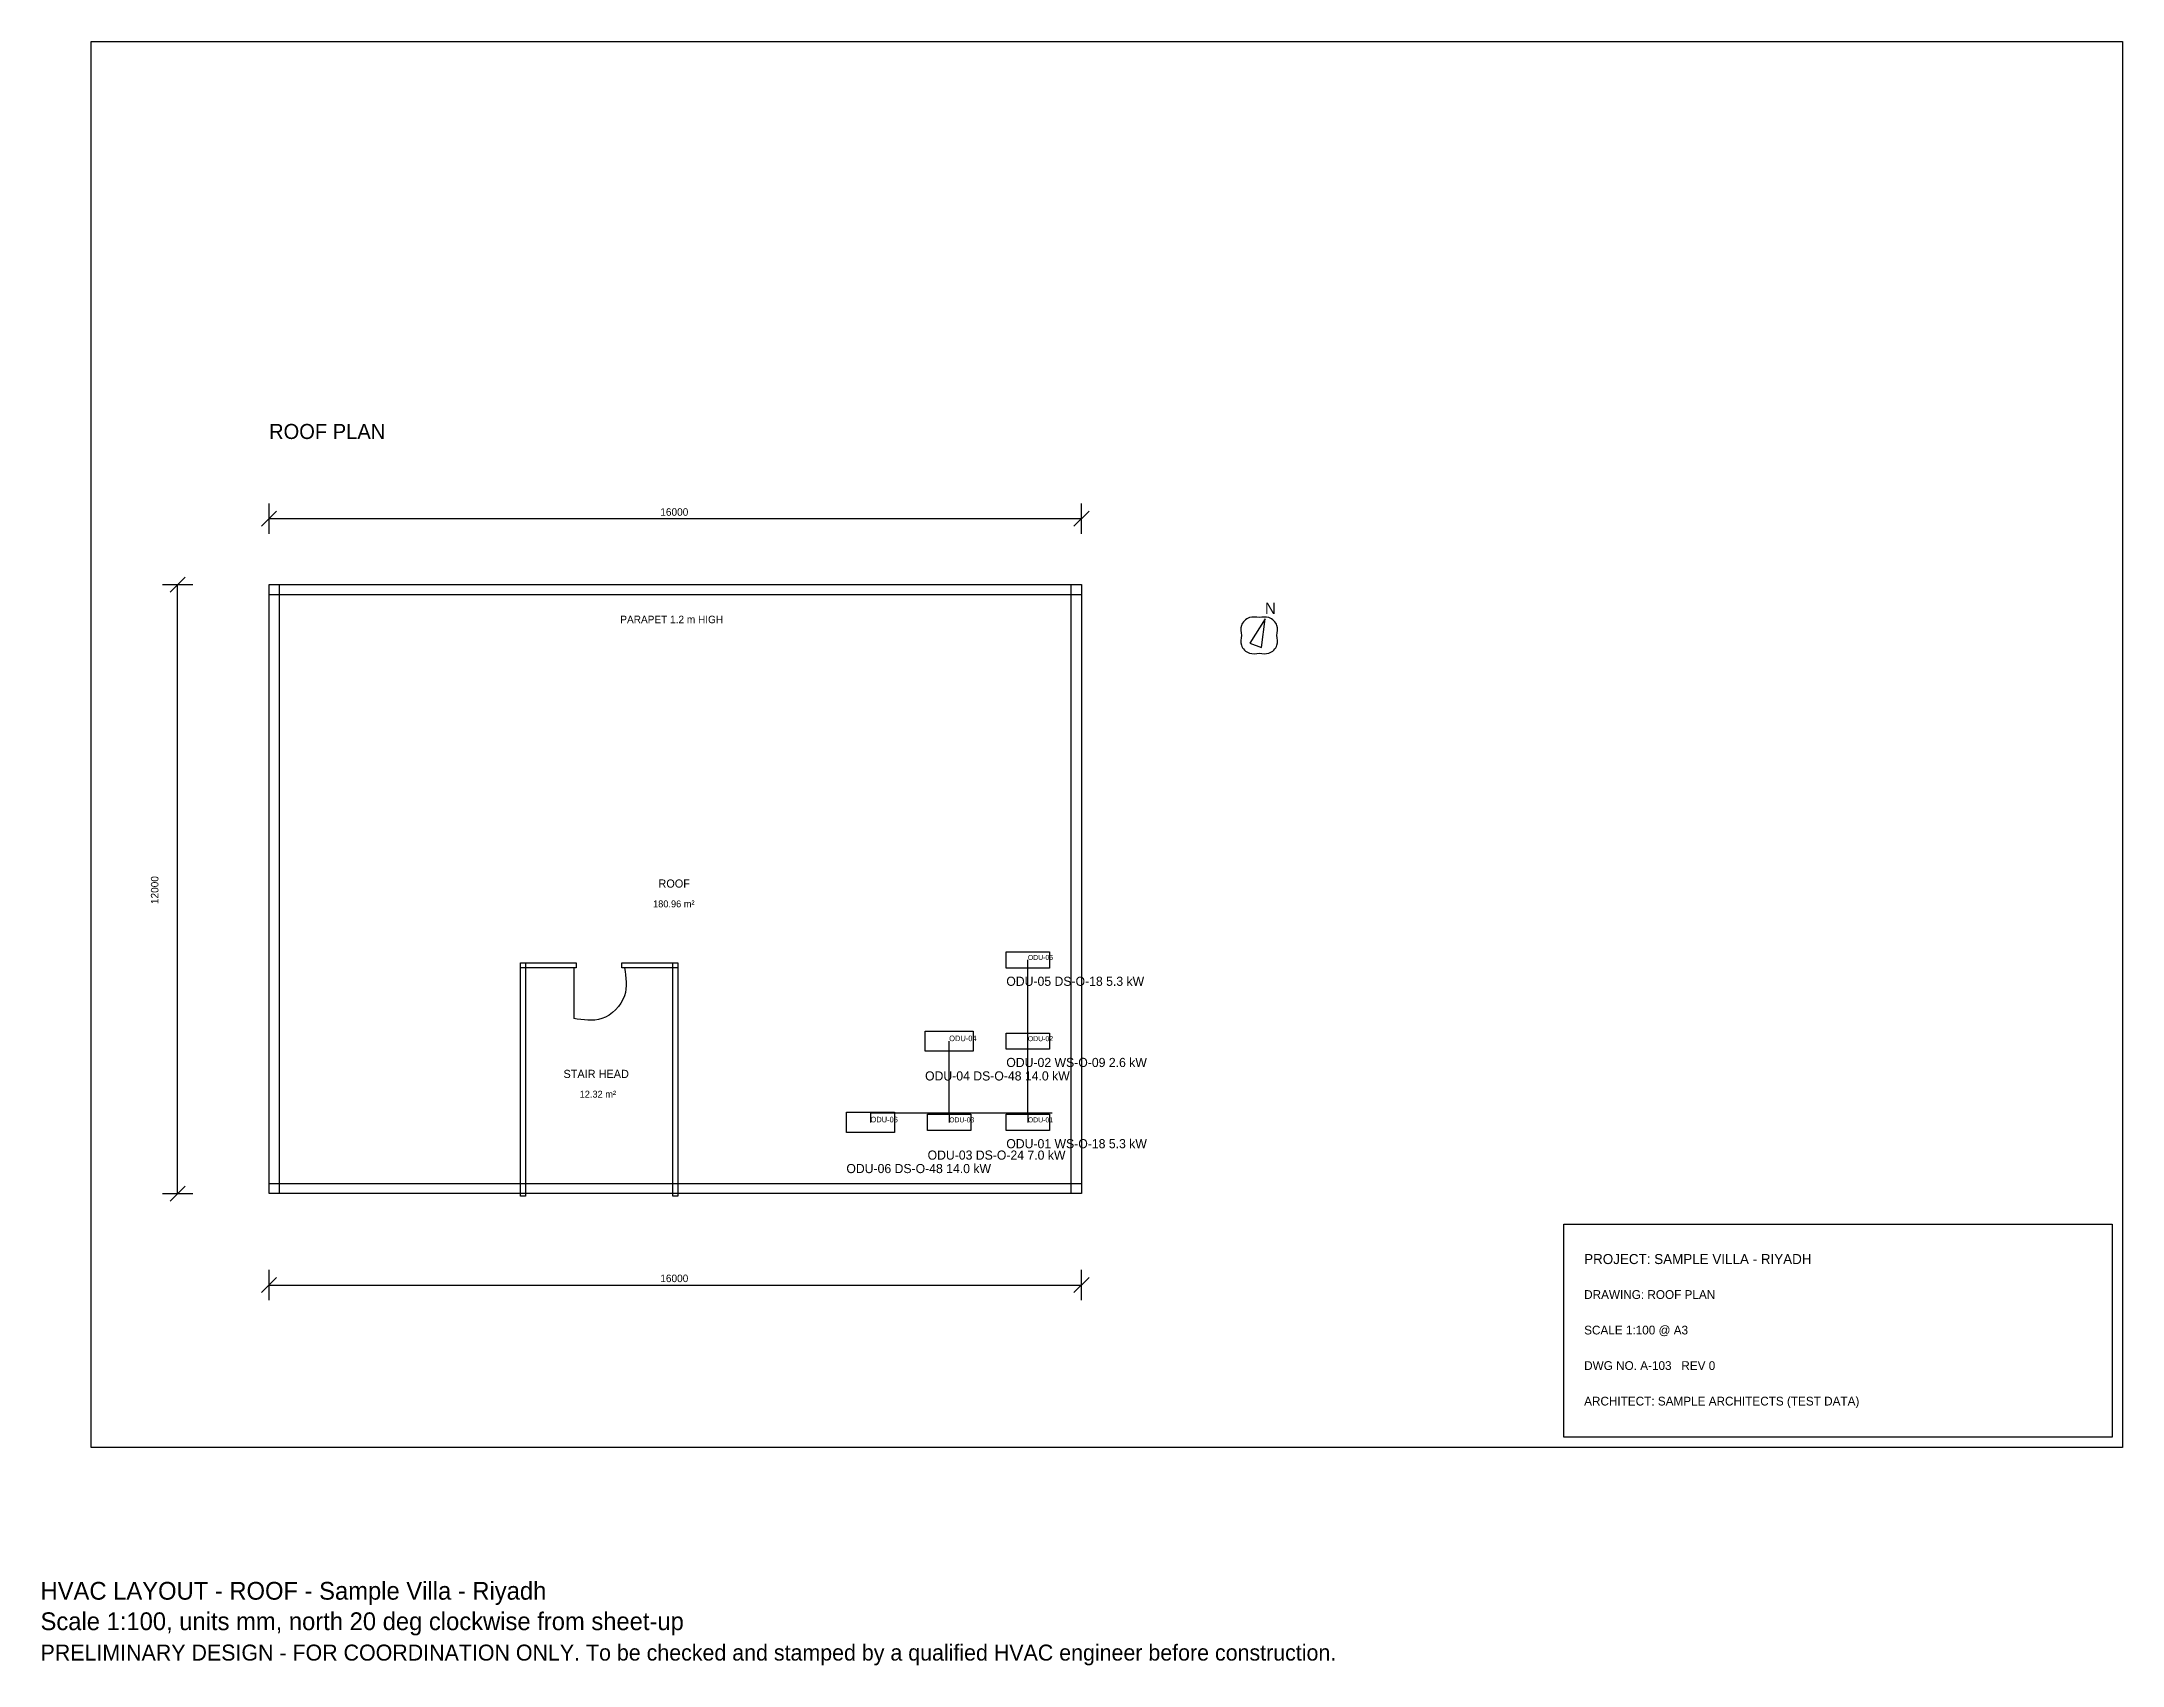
# Model space of a CAD drawing. Header units: millimetres. Extents: x 21 to 41000, y -3295 to 28700.
import ezdxf

# ---------------------------------------------------------------- set-up
doc = ezdxf.new("R2010")
doc.units = ezdxf.units.MM
for name, color, linetype in [('A-ARCH-REF', 8, 'CONTINUOUS'), ('M-ANNO', 7, 'CONTINUOUS'), ('M-EQPM', 1, 'CONTINUOUS'), ('M-PIPE-REFG', 30, 'CONTINUOUS')]:
    doc.layers.add(name, color=color, linetype=linetype)

msp = doc.modelspace()

# ---------------------------------------------------------------- linework, layer by layer
at = {"layer": 'A-ARCH-REF'}
for p, q in [((4350, 19150), (4650, 19450)), ((4500, 19000), (4500, 19600)), ((4500, 19300), (20500, 19300)), ((20350, 19150), (20650, 19450)), ((20500, 19000), (20500, 19600)), ((2550, 17850), (2850, 18150)), ((2400, 18000), (3000, 18000)), ((2700, 6000), (2700, 18000)), ((24120, 17329), (23813, 16845)), ((24043, 16761), (24120, 17329)), ((23813, 16845), (24043, 16761)), ((10500, 10450), (10500, 9450)), ((11500, 10450), (11500, 10450)), ((2550, 5850), (2850, 6150)), ((2400, 6000), (3000, 6000)), ((4350, 4050), (4650, 4350)), ((4500, 3900), (4500, 4500)), ((4500, 4200), (20500, 4200)), ((20350, 4050), (20650, 4350)), ((20500, 3900), (20500, 4500))]:
    msp.add_line(p, q, dxfattribs=at)
for points in [[(1000, 28700), (41000, 28700), (41000, 1000), (1000, 1000)], [(4500, 18000), (20500, 18000), (20500, 17800), (4500, 17800)], [(4500, 18000), (4700, 18000), (4700, 6000), (4500, 6000)], [(20300, 18000), (20500, 18000), (20500, 6000), (20300, 6000)], [(9450, 10550), (10550, 10550), (10550, 10450), (9450, 10450)], [(9450, 10550), (9550, 10550), (9550, 5950), (9450, 5950)], [(11450, 10550), (12550, 10550), (12550, 10450), (11450, 10450)], [(12450, 10550), (12550, 10550), (12550, 5950), (12450, 5950)], [(4500, 6200), (20500, 6200), (20500, 6000), (4500, 6000)], [(30000, 5400), (40800, 5400), (40800, 1200), (30000, 1200)]]:
    msp.add_lwpolyline(points, close=True, dxfattribs=at)
for points in [[(24000, 17350), (23807, 17350), (23650, 17193), (23650, 17000)], [(24350, 17000), (24350, 17193), (24193, 17350), (24000, 17350)], [(23650, 17000), (23650, 16807), (23807, 16650), (24000, 16650)], [(24000, 16650), (24193, 16650), (24350, 16807), (24350, 17000)], [(11500, 10450), (11500, 9898), (11052, 9450), (10500, 9450)]]:
    msp.add_spline(points, degree=3, dxfattribs=at)
at = {"layer": 'M-EQPM'}
for points in [[(19020, 10765), (19870, 10765), (19870, 10445), (19020, 10445)], [(17420, 9205), (18370, 9205), (18370, 8805), (17420, 8805)], [(19020, 9165), (19870, 9165), (19870, 8845), (19020, 8845)], [(15870, 7605), (16820, 7605), (16820, 7205), (15870, 7205)], [(17470, 7565), (18320, 7565), (18320, 7245), (17470, 7245)], [(19020, 7565), (19870, 7565), (19870, 7245), (19020, 7245)]]:
    msp.add_lwpolyline(points, close=True, dxfattribs=at)
at = {"layer": 'M-PIPE-REFG', "linetype": 'CONTINUOUS'}
for points in [[(19920, 7583), (19445, 7583), (19445, 10605)], [(19920, 7583), (17895, 7583), (17895, 9005)], [(19920, 7583), (19445, 7583), (19445, 9005)], [(19920, 7583), (16345, 7583), (16345, 7405)], [(19920, 7583), (17895, 7583), (17895, 7405)], [(19920, 7583), (19445, 7583), (19445, 7405)]]:
    msp.add_lwpolyline(points, dxfattribs=at)

# ---------------------------------------------------------------- texts
at = {"layer": 'A-ARCH-REF'}
for s, height, p in [('ROOF PLAN', 296.3, (4500, 20870)), ('16000', 148.2, (12206, 19357)), ('N', 222, (24114, 17424)), ('PARAPET 1.2 m HIGH', 148.17, (11418, 17240)), ('ROOF', 160.5, (12169, 12030)), ('180.96 m²', 135.8, (12063, 11642)), ('STAIR HEAD', 160.5, (10299, 8280)), ('12.32 m²', 135.8, (10617, 7892)), ('PROJECT: SAMPLE VILLA - RIYADH', 197.56, (30400, 4613)), ('16000', 148.2, (12206, 4257)), ('DRAWING: ROOF PLAN', 172.86, (30400, 3926)), ('SCALE 1:100 @ A3', 172.86, (30400, 3226)), ('DWG NO. A-103   REV 0', 172.86, (30400, 2526)), ('ARCHITECT: SAMPLE ARCHITECTS (TEST DATA)', 172.86, (30400, 1826))]:
    msp.add_text(s, height=height, dxfattribs=at).set_placement(p)
msp.add_text('12000', height=148.2, rotation=90, dxfattribs=at).set_placement((2322, 11706))
at = {"layer": 'M-ANNO'}
for s, height, p in [('ODU-05', 98, (19445, 10605)), ('ODU-04', 110, (17895, 9005)), ('ODU-02', 98, (19445, 9005)), ('ODU-06', 110, (16345, 7405)), ('ODU-03', 98, (17895, 7405)), ('ODU-01', 98, (19445, 7405)), ('HVAC LAYOUT - ROOF - Sample Villa - Riyadh', 350, (0, -2000)), ('Scale 1:100, units mm, north 20 deg clockwise from sheet-up', 350, (0, -2600))]:
    msp.add_text(s, height=height, dxfattribs=at).set_placement(p)
at = {"layer": 'M-ANNO', "color": 1}
msp.add_text('PRELIMINARY DESIGN - FOR COORDINATION ONLY. To be checked and stamped by a qualified HVAC engineer before construction.', height=315, dxfattribs=at).set_placement((0, -3200))
at = {"layer": 'M-EQPM'}
for s, p in [('ODU-05 DS-O-18 5.3 kW', (19020, 10095)), ('ODU-02 WS-O-09 2.6 kW', (19020, 8495)), ('ODU-04 DS-O-48 14.0 kW', (17420, 8230)), ('ODU-01 WS-O-18 5.3 kW', (19020, 6895)), ('ODU-06 DS-O-48 14.0 kW', (15870, 6405)), ('ODU-03 DS-O-24 7.0 kW', (17470, 6670))]:
    msp.add_text(s, height=180, dxfattribs=at).set_placement(p)

doc.saveas('drawing.dxf')
